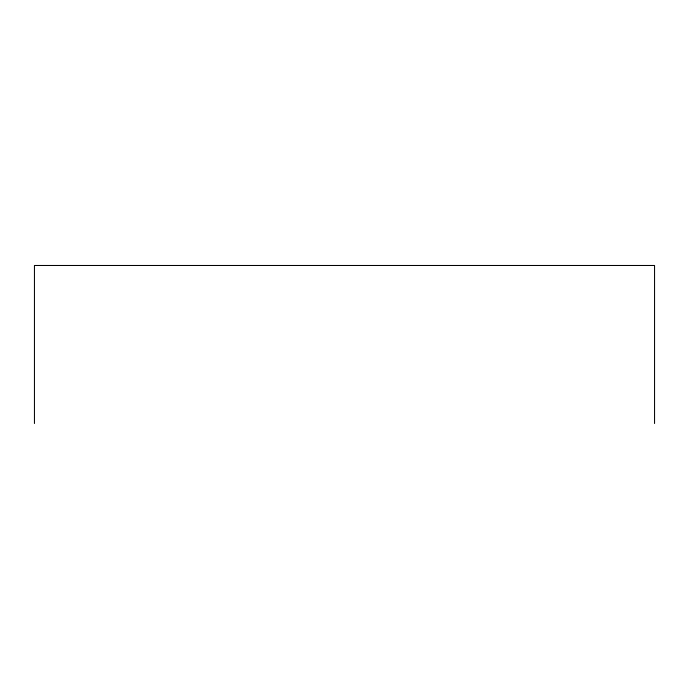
<?xml version="1.0" encoding="UTF-8"?>
<svg xmlns="http://www.w3.org/2000/svg" width="689" height="689" viewBox="0 0 689 689"><rect width="100%" height="100%" fill="white"/><g stroke="black" fill="none" stroke-linecap="round" stroke-linejoin="round"><path stroke-width="1.03" d="M654.55 423.52L654.55 265.48L34.45 265.48L34.45 423.52"/></g></svg>
